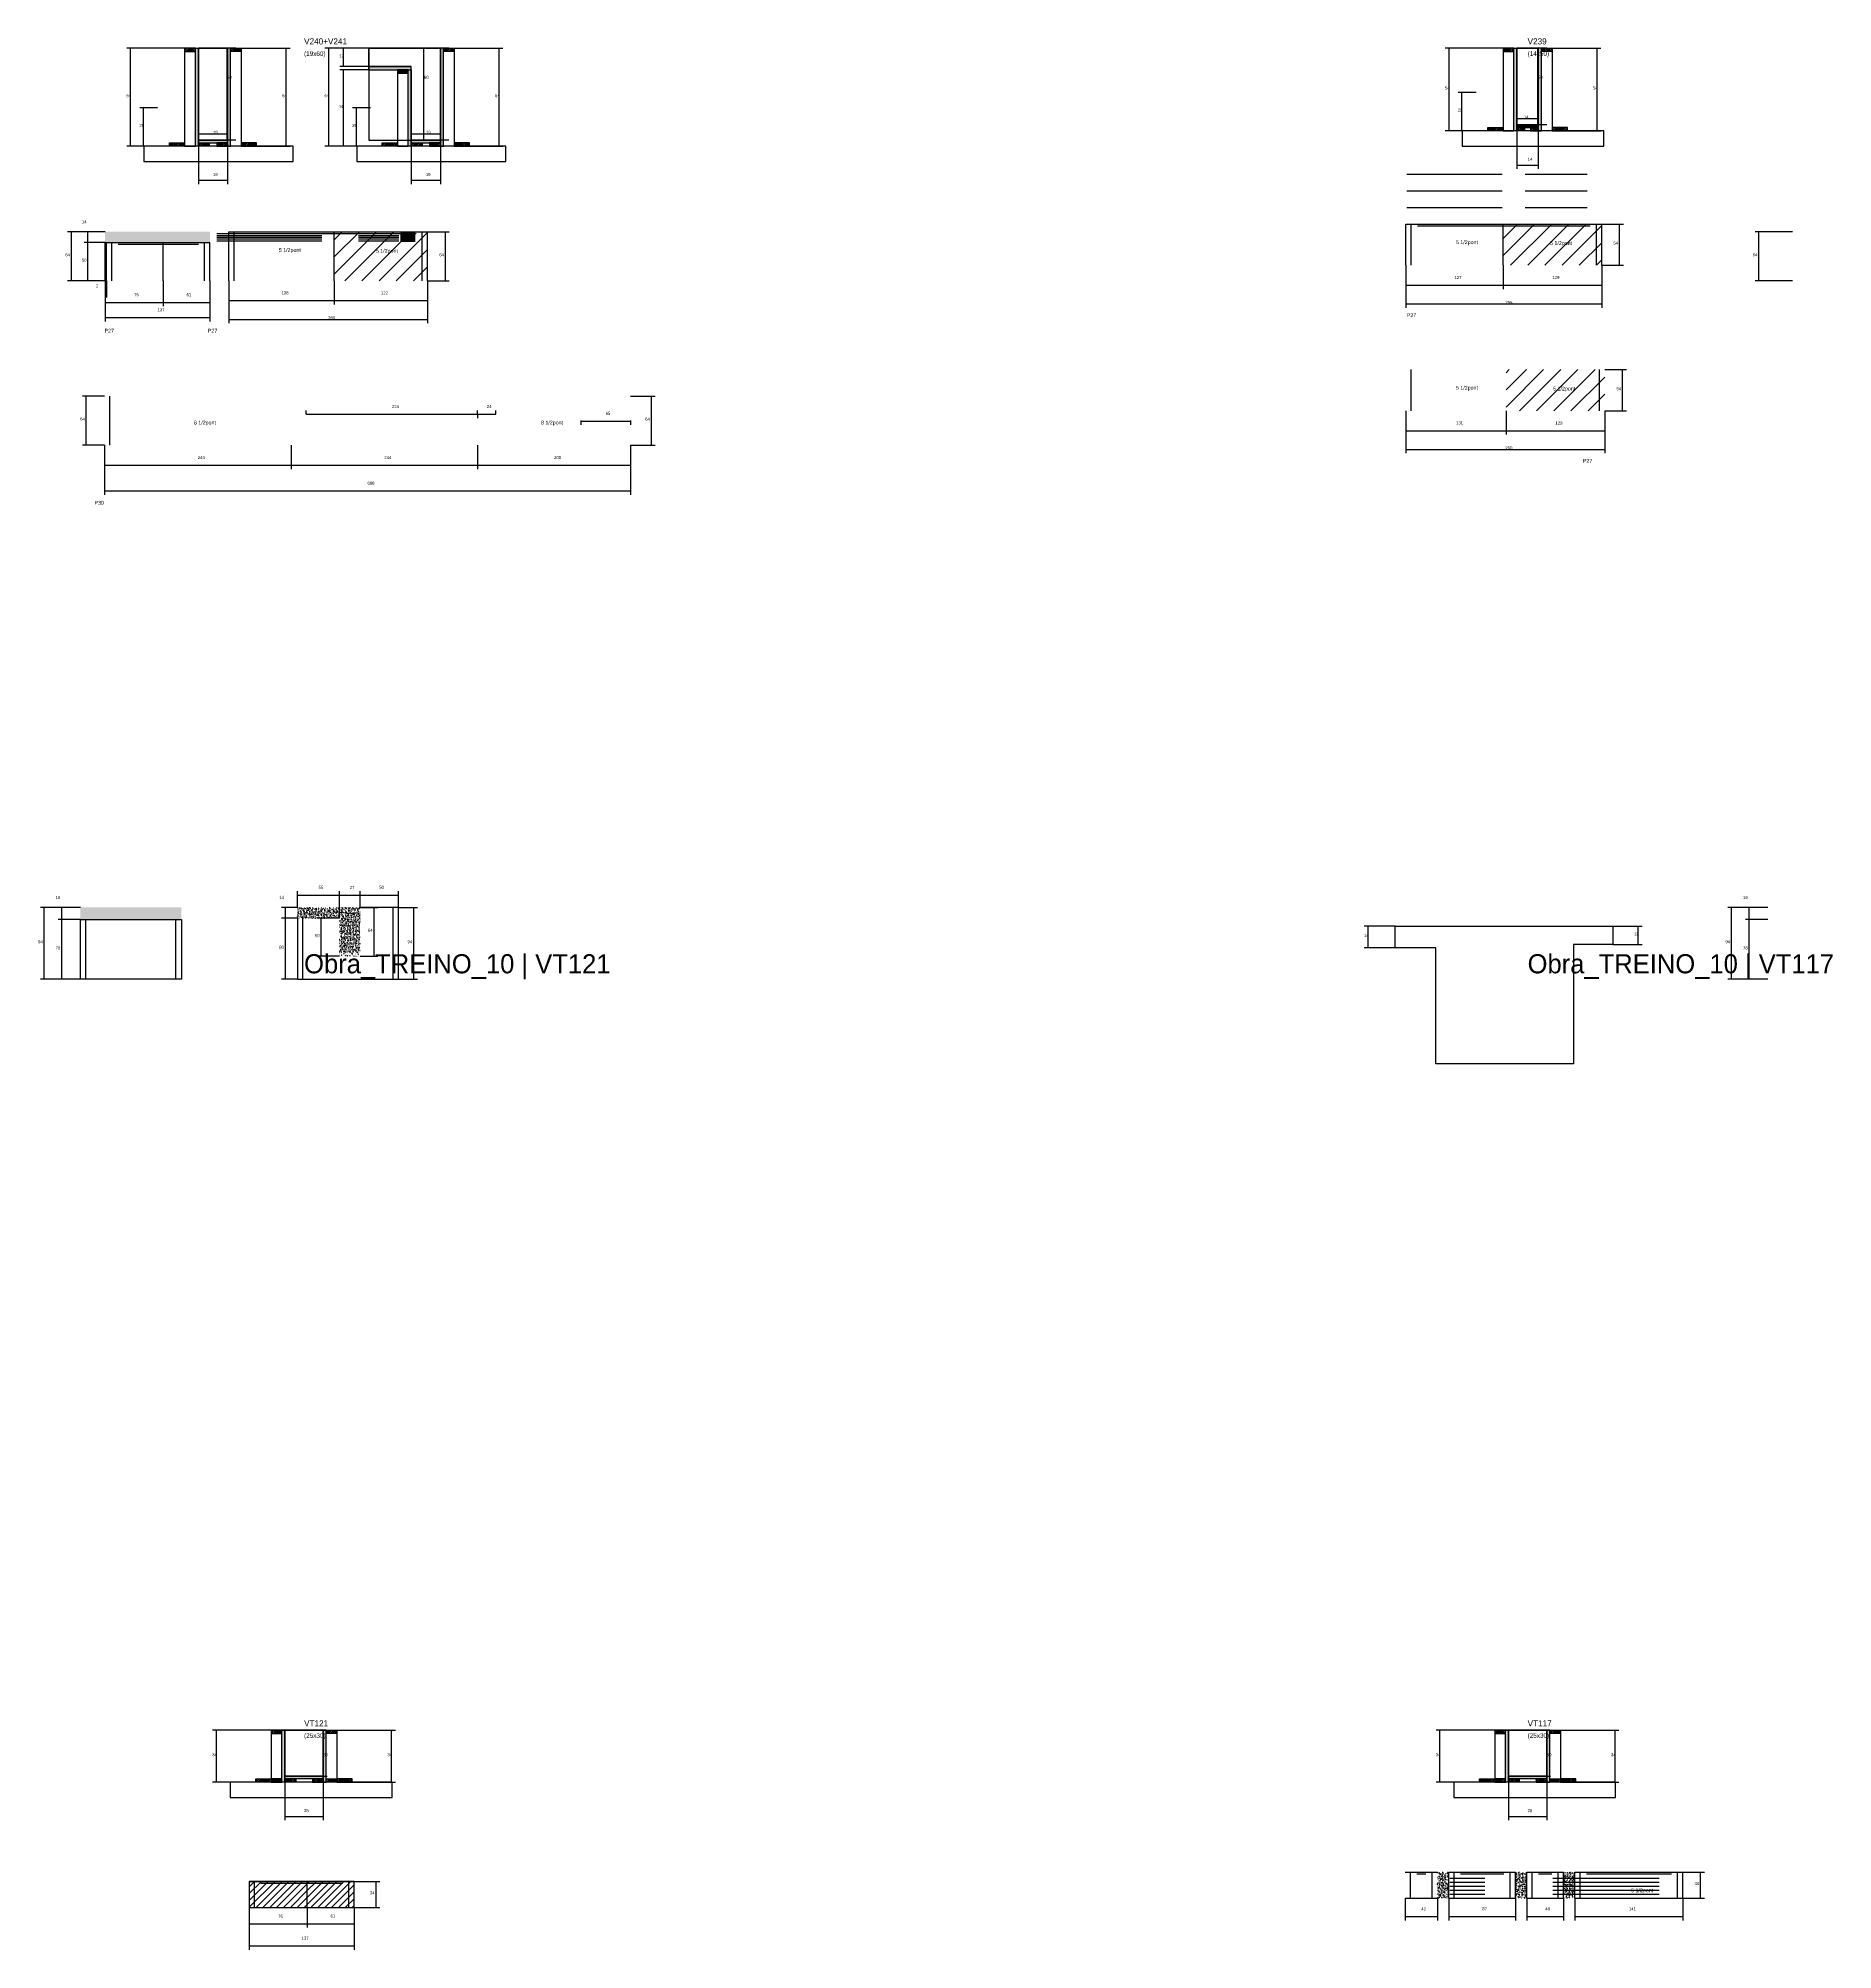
# Model space of a CAD drawing. Header units: metres. Extents: x -2848 to 22762, y -45195 to 1016.
# Drawn here: x 12452 to 14799, y -20087 to -17587 of the extents above; entities that cross this region are included whole.
import ezdxf

# ---------------------------------------------------------------- set-up
doc = ezdxf.new("R2010")
doc.units = ezdxf.units.M
for name, color, linetype in [('CONCRETO', 251, 'Continuous'), ('COTA', 4, 'Continuous'), ('Cota Seção (2x)', 4, 'Continuous'), ('Hachura', 253, 'Continuous'), ('LABEL_ID', 3, 'Continuous'), ('Madeira', 126, 'Continuous'), ('NOMENCLATURA', 7, 'Continuous'), ('Painéis', 200, 'Continuous'), ('REAPROVEITAMENTO', 251, 'Continuous'), ('SARR_2.2x7', 40, 'Continuous'), ('Texto Seção', 7, 'Continuous')]:
    doc.layers.add(name, color=color, linetype=linetype)

msp = doc.modelspace()

# ---------------------------------------------------------------- hatches: boundary and pattern name
at = {"layer": 'COTA'}
h = msp.add_hatch(dxfattribs=at)
h.set_pattern_fill('AR-CONC', scale=0.03)
h.paths.add_polyline_path([(12676.8, -17840.1), (12539.8, -17840.1), (12539.8, -17840.1), (12539.8, -17854.1), (12539.8, -17854.1), (12676.8, -17854.1), (12676.8, -17854.1), (12676.8, -17840.1)])
h = msp.add_hatch(dxfattribs=at)
h.set_pattern_fill('AR-CONC', scale=0.03)
h.paths.add_polyline_path([(12639.6, -18723.7), (12507.6, -18723.7), (12507.6, -18739.7), (12639.5, -18739.7)])
h = msp.add_hatch(dxfattribs=at)
h.set_pattern_fill('AR-CONC', scale=0.03)
h.paths.add_polyline_path([(12846.3, -18737.7), (12791.4, -18737.7), (12791.4, -18737.7), (12791.4, -18723.7), (12791.4, -18723.7), (12873.3, -18723.7), (12873.3, -18723.7), (12873.3, -18787.7), (12873.3, -18787.7), (12846.3, -18787.7), (12846.3, -18787.7), (12846.3, -18737.7)])
h = msp.add_hatch(dxfattribs=at)
h.set_pattern_fill('AR-CONC', scale=0.03)
h.paths.add_polyline_path([(14297.1, -19985.5), (14282.1, -19985.5), (14282.1, -20019.5), (14297.1, -20019.5)])
h = msp.add_hatch(dxfattribs=at)
h.set_pattern_fill('AR-CONC', scale=0.03)
h.paths.add_polyline_path([(14384.1, -20019.5), (14399.1, -20019.5), (14399.1, -19985.5), (14384.1, -19985.5)])
h = msp.add_hatch(dxfattribs=at)
h.set_pattern_fill('AR-CONC', scale=0.03)
h.paths.add_polyline_path([(14461.9, -19985.5), (14446.9, -19985.5), (14446.9, -20019.5), (14461.9, -20019.5)])
at = {"layer": 'Hachura'}
h = msp.add_hatch(dxfattribs=at)
h.set_pattern_fill('ANSI31', scale=0.5)
h.paths.add_polyline_path([(12657.8, -17604.4), (12657.8, -17600), (12657.8, -17600), (12643.8, -17600), (12643.8, -17600), (12643.8, -17604.4), (12643.8, -17604.4), (12657.8, -17604.4)])
h = msp.add_hatch(color=8, dxfattribs=at)
h.dxf.hatch_style = 1
h.paths.add_polyline_path([(12657.8, -17600), (12661.8, -17600), (12661.8, -17600), (12661.8, -17728), (12661.8, -17728), (12657.8, -17728), (12657.8, -17728), (12657.8, -17600)])
h = msp.add_hatch(color=8, dxfattribs=at)
h.dxf.hatch_style = 1
h.paths.add_polyline_path([(12703.8, -17600), (12699.8, -17600), (12699.8, -17600), (12699.8, -17728), (12699.8, -17728), (12703.8, -17728), (12703.8, -17728), (12703.8, -17600)])
h = msp.add_hatch(dxfattribs=at)
h.set_pattern_fill('ANSI31', scale=0.5)
h.paths.add_polyline_path([(12703.8, -17604.4), (12703.8, -17600), (12703.8, -17600), (12717.8, -17600), (12717.8, -17600), (12717.8, -17604.4), (12717.8, -17604.4), (12703.8, -17604.4)])
h = msp.add_hatch(color=8, dxfattribs=at)
h.dxf.hatch_style = 1
h.paths.add_polyline_path([(12982.2, -17600), (12978.2, -17600), (12978.2, -17600), (12978.2, -17728), (12978.2, -17728), (12982.2, -17728), (12982.2, -17728), (12982.2, -17600)])
h = msp.add_hatch(dxfattribs=at)
h.set_pattern_fill('ANSI31', scale=0.5)
h.paths.add_polyline_path([(12982.2, -17604.4), (12982.2, -17600), (12982.2, -17600), (12996.2, -17600), (12996.2, -17600), (12996.2, -17604.4), (12996.2, -17604.4), (12982.2, -17604.4)])
h = msp.add_hatch(dxfattribs=at)
h.set_pattern_fill('ANSI31', scale=0.5)
h.paths.add_polyline_path([(14382, -17604.4), (14382, -17600), (14382, -17600), (14368, -17600), (14368, -17600), (14368, -17604.4), (14368, -17604.4), (14382, -17604.4)])
h = msp.add_hatch(color=8, dxfattribs=at)
h.dxf.hatch_style = 1
h.paths.add_polyline_path([(14386, -17600), (14382, -17600), (14382, -17600), (14382, -17708), (14382, -17708), (14386, -17708), (14386, -17708), (14386, -17600)])
h = msp.add_hatch(color=8, dxfattribs=at)
h.dxf.hatch_style = 1
h.paths.add_polyline_path([(14418, -17600), (14414, -17600), (14414, -17600), (14414, -17708), (14414, -17708), (14418, -17708), (14418, -17708), (14418, -17600)])
h = msp.add_hatch(dxfattribs=at)
h.set_pattern_fill('ANSI31', scale=0.5)
h.paths.add_polyline_path([(14418, -17604.4), (14418, -17600), (14418, -17600), (14432, -17600), (14432, -17600), (14432, -17604.4), (14432, -17604.4), (14418, -17604.4)])
h = msp.add_hatch(color=8, dxfattribs=at)
h.dxf.hatch_style = 1
h.paths.add_polyline_path([(12940.2, -17628), (12940.2, -17624), (12940.2, -17624), (12884.6, -17624), (12884.6, -17624), (12884.6, -17628), (12884.6, -17628), (12940.2, -17628)])
h = msp.add_hatch(dxfattribs=at)
h.set_pattern_fill('ANSI31', scale=0.5)
h.paths.add_polyline_path([(12936.2, -17632.4), (12936.2, -17628), (12936.2, -17628), (12922.2, -17628), (12922.2, -17628), (12922.2, -17632.4), (12922.2, -17632.4), (12936.2, -17632.4)])
h = msp.add_hatch(color=8, dxfattribs=at)
h.dxf.hatch_style = 1
h.paths.add_polyline_path([(12936.2, -17628), (12940.2, -17628), (12940.2, -17628), (12940.2, -17728), (12940.2, -17728), (12936.2, -17728), (12936.2, -17728), (12936.2, -17628)])
h = msp.add_hatch(color=8, dxfattribs=at)
h.dxf.hatch_style = 1
h.paths.add_polyline_path([(14414, -17703.6), (14414, -17700), (14414, -17700), (14386, -17700), (14386, -17700), (14386, -17703.6), (14386, -17703.6), (14414, -17703.6)])
h = msp.add_hatch(dxfattribs=at)
h.set_pattern_fill('ANSI31', scale=0.5)
h.paths.add_polyline_path([(12623.8, -17728), (12623.8, -17723.6), (12623.8, -17723.6), (12643.8, -17723.6), (12643.8, -17723.6), (12643.8, -17728), (12643.8, -17728), (12623.8, -17728)])
h = msp.add_hatch(color=8, dxfattribs=at)
h.dxf.hatch_style = 1
h.paths.add_polyline_path([(12699.8, -17723.6), (12699.8, -17720), (12699.8, -17720), (12661.8, -17720), (12661.8, -17720), (12661.8, -17723.6), (12661.8, -17723.6), (12699.8, -17723.6)])
h = msp.add_hatch(dxfattribs=at)
h.set_pattern_fill('ANSI31', scale=0.5)
h.paths.add_polyline_path([(12661.8, -17728), (12661.8, -17723.6), (12661.8, -17723.6), (12675.8, -17723.6), (12675.8, -17723.6), (12675.8, -17728), (12675.8, -17728), (12661.8, -17728)])
h = msp.add_hatch(dxfattribs=at)
h.set_pattern_fill('ANSI31', scale=0.5)
h.paths.add_polyline_path([(12699.8, -17728), (12699.8, -17723.6), (12699.8, -17723.6), (12685.8, -17723.6), (12685.8, -17723.6), (12685.8, -17728), (12685.8, -17728), (12699.8, -17728)])
h = msp.add_hatch(dxfattribs=at)
h.set_pattern_fill('ANSI31', scale=0.5)
h.paths.add_polyline_path([(12737.8, -17728), (12737.8, -17723.6), (12737.8, -17723.6), (12717.8, -17723.6), (12717.8, -17723.6), (12717.8, -17728), (12717.8, -17728), (12737.8, -17728)])
h = msp.add_hatch(dxfattribs=at)
h.set_pattern_fill('ANSI31', scale=0.5)
h.paths.add_polyline_path([(12902.2, -17728), (12902.2, -17723.6), (12902.2, -17723.6), (12922.2, -17723.6), (12922.2, -17723.6), (12922.2, -17728), (12922.2, -17728), (12902.2, -17728)])
h = msp.add_hatch(color=8, dxfattribs=at)
h.dxf.hatch_style = 1
h.paths.add_polyline_path([(12978.2, -17723.6), (12978.2, -17720), (12978.2, -17720), (12940.2, -17720), (12940.2, -17720), (12940.2, -17723.6), (12940.2, -17723.6), (12978.2, -17723.6)])
h = msp.add_hatch(dxfattribs=at)
h.set_pattern_fill('ANSI31', scale=0.5)
h.paths.add_polyline_path([(12940.2, -17728), (12940.2, -17723.6), (12940.2, -17723.6), (12954.2, -17723.6), (12954.2, -17723.6), (12954.2, -17728), (12954.2, -17728), (12940.2, -17728)])
h = msp.add_hatch(dxfattribs=at)
h.set_pattern_fill('ANSI31', scale=0.5)
h.paths.add_polyline_path([(12978.2, -17728), (12978.2, -17723.6), (12978.2, -17723.6), (12964.2, -17723.6), (12964.2, -17723.6), (12964.2, -17728), (12964.2, -17728), (12978.2, -17728)])
h = msp.add_hatch(dxfattribs=at)
h.set_pattern_fill('ANSI31', scale=0.5)
h.paths.add_polyline_path([(13016.2, -17728), (13016.2, -17723.6), (13016.2, -17723.6), (12996.2, -17723.6), (12996.2, -17723.6), (12996.2, -17728), (12996.2, -17728), (13016.2, -17728)])
h = msp.add_hatch(dxfattribs=at)
h.set_pattern_fill('ANSI31', scale=0.5)
h.paths.add_polyline_path([(14348, -17708), (14348, -17703.6), (14348, -17703.6), (14368, -17703.6), (14368, -17703.6), (14368, -17708), (14368, -17708), (14348, -17708)])
h = msp.add_hatch(dxfattribs=at)
h.set_pattern_fill('ANSI31', scale=0.5)
h.paths.add_polyline_path([(14386, -17708), (14386, -17703.6), (14386, -17703.6), (14396, -17703.6), (14396, -17703.6), (14396, -17708), (14396, -17708), (14386, -17708)])
h = msp.add_hatch(dxfattribs=at)
h.set_pattern_fill('ANSI31', scale=0.5)
h.paths.add_polyline_path([(14414, -17708), (14414, -17703.6), (14414, -17703.6), (14404, -17703.6), (14404, -17703.6), (14404, -17708), (14404, -17708), (14414, -17708)])
h = msp.add_hatch(dxfattribs=at)
h.set_pattern_fill('ANSI31', scale=0.5)
h.paths.add_polyline_path([(14452, -17708), (14452, -17703.6), (14452, -17703.6), (14432, -17703.6), (14432, -17703.6), (14432, -17708), (14432, -17708), (14452, -17708)])
h = msp.add_hatch(dxfattribs=at)
h.set_pattern_fill('ANSI31', scale=0.5)
h.paths.add_polyline_path([(12771, -19804.4), (12771, -19800), (12771, -19800), (12757, -19800), (12757, -19800), (12757, -19804.4), (12757, -19804.4), (12771, -19804.4)])
h = msp.add_hatch(color=8, dxfattribs=at)
h.dxf.hatch_style = 1
h.paths.add_polyline_path([(12771, -19800), (12775, -19800), (12775, -19800), (12775, -19868), (12775, -19868), (12771, -19868), (12771, -19868), (12771, -19800)])
h = msp.add_hatch(color=8, dxfattribs=at)
h.dxf.hatch_style = 1
h.paths.add_polyline_path([(12829, -19800), (12825, -19800), (12825, -19800), (12825, -19868), (12825, -19868), (12829, -19868), (12829, -19868), (12829, -19800)])
h = msp.add_hatch(dxfattribs=at)
h.set_pattern_fill('ANSI31', scale=0.5)
h.paths.add_polyline_path([(12829, -19804.4), (12829, -19800), (12829, -19800), (12843, -19800), (12843, -19800), (12843, -19804.4), (12843, -19804.4), (12829, -19804.4)])
h = msp.add_hatch(dxfattribs=at)
h.set_pattern_fill('ANSI31', scale=0.5)
h.paths.add_polyline_path([(14371, -19804.4), (14371, -19800), (14371, -19800), (14357, -19800), (14357, -19800), (14357, -19804.4), (14357, -19804.4), (14371, -19804.4)])
h = msp.add_hatch(color=8, dxfattribs=at)
h.dxf.hatch_style = 1
h.paths.add_polyline_path([(14371, -19800), (14375, -19800), (14375, -19800), (14375, -19868), (14375, -19868), (14371, -19868), (14371, -19868), (14371, -19800)])
h = msp.add_hatch(color=8, dxfattribs=at)
h.dxf.hatch_style = 1
h.paths.add_polyline_path([(14429, -19800), (14425, -19800), (14425, -19800), (14425, -19868), (14425, -19868), (14429, -19868), (14429, -19868), (14429, -19800)])
h = msp.add_hatch(dxfattribs=at)
h.set_pattern_fill('ANSI31', scale=0.5)
h.paths.add_polyline_path([(14429, -19804.4), (14429, -19800), (14429, -19800), (14443, -19800), (14443, -19800), (14443, -19804.4), (14443, -19804.4), (14429, -19804.4)])
h = msp.add_hatch(dxfattribs=at)
h.set_pattern_fill('ANSI31', scale=0.5)
h.paths.add_polyline_path([(12737, -19868), (12737, -19863.6), (12737, -19863.6), (12757, -19863.6), (12757, -19863.6), (12757, -19868), (12757, -19868), (12737, -19868)])
h = msp.add_hatch(dxfattribs=at)
h.set_pattern_fill('ANSI31', scale=0.5)
h.paths.add_polyline_path([(12771, -19868), (12771, -19863.6), (12771, -19863.6), (12757, -19863.6), (12757, -19863.6), (12757, -19868), (12757, -19868), (12771, -19868)])
h = msp.add_hatch(color=8, dxfattribs=at)
h.dxf.hatch_style = 1
h.paths.add_polyline_path([(12775, -19863.6), (12775, -19860), (12775, -19860), (12825, -19860), (12825, -19860), (12825, -19863.6), (12825, -19863.6), (12775, -19863.6)])
h = msp.add_hatch(dxfattribs=at)
h.set_pattern_fill('ANSI31', scale=0.5)
h.paths.add_polyline_path([(12775, -19868), (12775, -19863.6), (12775, -19863.6), (12789, -19863.6), (12789, -19863.6), (12789, -19868), (12789, -19868), (12775, -19868)])
h = msp.add_hatch(dxfattribs=at)
h.set_pattern_fill('ANSI31', scale=0.5)
h.paths.add_polyline_path([(12825, -19868), (12825, -19863.6), (12825, -19863.6), (12811, -19863.6), (12811, -19863.6), (12811, -19868), (12811, -19868), (12825, -19868)])
h = msp.add_hatch(dxfattribs=at)
h.set_pattern_fill('ANSI31', scale=0.5)
h.paths.add_polyline_path([(12829, -19868), (12829, -19863.6), (12829, -19863.6), (12843, -19863.6), (12843, -19863.6), (12843, -19868), (12843, -19868), (12829, -19868)])
h = msp.add_hatch(dxfattribs=at)
h.set_pattern_fill('ANSI31', scale=0.5)
h.paths.add_polyline_path([(12863, -19868), (12863, -19863.6), (12863, -19863.6), (12843, -19863.6), (12843, -19863.6), (12843, -19868), (12843, -19868), (12863, -19868)])
h = msp.add_hatch(dxfattribs=at)
h.set_pattern_fill('ANSI31', scale=0.5)
h.paths.add_polyline_path([(14337, -19868), (14337, -19863.6), (14337, -19863.6), (14357, -19863.6), (14357, -19863.6), (14357, -19868), (14357, -19868), (14337, -19868)])
h = msp.add_hatch(dxfattribs=at)
h.set_pattern_fill('ANSI31', scale=0.5)
h.paths.add_polyline_path([(14371, -19868), (14371, -19863.6), (14371, -19863.6), (14357, -19863.6), (14357, -19863.6), (14357, -19868), (14357, -19868), (14371, -19868)])
h = msp.add_hatch(color=8, dxfattribs=at)
h.dxf.hatch_style = 1
h.paths.add_polyline_path([(14375, -19863.6), (14375, -19860), (14375, -19860), (14425, -19860), (14425, -19860), (14425, -19863.6), (14425, -19863.6), (14375, -19863.6)])
h = msp.add_hatch(dxfattribs=at)
h.set_pattern_fill('ANSI31', scale=0.5)
h.paths.add_polyline_path([(14375, -19868), (14375, -19863.6), (14375, -19863.6), (14389, -19863.6), (14389, -19863.6), (14389, -19868), (14389, -19868), (14375, -19868)])
h = msp.add_hatch(dxfattribs=at)
h.set_pattern_fill('ANSI31', scale=0.5)
h.paths.add_polyline_path([(14425, -19868), (14425, -19863.6), (14425, -19863.6), (14411, -19863.6), (14411, -19863.6), (14411, -19868), (14411, -19868), (14425, -19868)])
h = msp.add_hatch(dxfattribs=at)
h.set_pattern_fill('ANSI31', scale=0.5)
h.paths.add_polyline_path([(14429, -19868), (14429, -19863.6), (14429, -19863.6), (14443, -19863.6), (14443, -19863.6), (14443, -19868), (14443, -19868), (14429, -19868)])
h = msp.add_hatch(dxfattribs=at)
h.set_pattern_fill('ANSI31', scale=0.5)
h.paths.add_polyline_path([(14463, -19868), (14463, -19863.6), (14463, -19863.6), (14443, -19863.6), (14443, -19863.6), (14443, -19868), (14443, -19868), (14463, -19868)])
h = msp.add_hatch(dxfattribs=at)
h.set_pattern_fill('ANSI31', scale=2)
h.paths.add_polyline_path([(12728.3, -19997.8), (12728.3, -20031.8), (12804, -20031.8), (12804, -19997.8)])
h = msp.add_hatch(dxfattribs=at)
h.set_pattern_fill('ANSI31', scale=2)
h.paths.add_polyline_path([(12804, -19997.8), (12804, -20031.8), (12865.3, -20031.8), (12865.3, -19997.8)])
at = {"layer": 'REAPROVEITAMENTO'}
h = msp.add_hatch(dxfattribs=at)
h.set_pattern_fill('ANSI31', scale=5)
h.paths.add_polyline_path([(12839.5, -17840.1), (12839.5, -17904.1), (12839.5, -17904.1), (12961.5, -17904.1), (12961.5, -17904.1), (12961.5, -17840.1), (12961.5, -17840.1), (12839.5, -17840.1)])
h = msp.add_hatch(dxfattribs=at)
h.set_pattern_fill('ANSI31', scale=5)
h.paths.add_polyline_path([(14367.9, -17829.9), (14367.9, -17883.9), (14367.9, -17883.9), (14496.9, -17883.9), (14496.9, -17883.9), (14496.9, -17829.9), (14496.9, -17829.9), (14367.9, -17829.9)])
h = msp.add_hatch(dxfattribs=at)
h.set_pattern_fill('ANSI31', scale=5)
h.paths.add_polyline_path([(14371.9, -18020.3), (14371.9, -18074.3), (14371.9, -18074.3), (14500.9, -18074.3), (14500.9, -18074.3), (14500.9, -18020.3), (14500.9, -18020.3), (14371.9, -18020.3)])

# ---------------------------------------------------------------- linework, layer by layer
at = {"layer": 'CONCRETO'}
for points in [[(12661.8, -17600), (12661.8, -17600), (12699.8, -17600), (12699.8, -17628), (12699.8, -17628), (12699.8, -17720), (12661.8, -17720), (12661.8, -17600)], [(12661.8, -17720), (12699.8, -17720), (12699.8, -17600), (12661.8, -17600)], [(12884.6, -17624), (12884.6, -17600), (12978.2, -17600), (12978.2, -17628), (12978.2, -17628), (12978.2, -17720), (12940.2, -17720), (12940.2, -17624)], [(12884.6, -17720), (12978.2, -17720), (12978.2, -17600), (12884.6, -17600)], [(14386, -17600), (14386, -17600), (14414, -17600), (14414, -17628), (14414, -17628), (14414, -17700), (14386, -17700), (14386, -17600)], [(14386, -17700), (14414, -17700), (14414, -17600), (14386, -17600)], [(14226.9, -18776.5), (14226.9, -18748.5), (14511.5, -18748.5), (14511.5, -18772.5), (14460, -18772.5), (14460, -18928.5), (14280, -18928.5), (14280, -18776.5)], [(12775, -19800), (12775, -19800), (12775, -19800), (12775, -19800), (12825, -19800), (12825, -19800), (12825, -19800), (12825, -19860), (12775, -19860), (12775, -19800)], [(12775, -19860), (12825, -19860), (12825, -19800), (12775, -19800)], [(14375, -19800), (14375, -19800), (14375, -19800), (14375, -19800), (14425, -19800), (14425, -19800), (14425, -19800), (14425, -19860), (14375, -19860), (14375, -19800)], [(14375, -19860), (14425, -19860), (14425, -19800), (14375, -19800)]]:
    msp.add_lwpolyline(points, close=True, dxfattribs=at)
at = {"layer": 'COTA'}
for p, q in [((12643.8, -17600), (12568.2, -17600)), ((12573.2, -17728), (12573.2, -17600)), ((12717.8, -17600), (12781.7, -17600)), ((12776.7, -17728), (12776.7, -17600)), ((12884.6, -17600), (12827.2, -17600)), ((12832.2, -17728), (12832.2, -17600)), ((12884.6, -17600), (12846.6, -17600)), ((12851.6, -17624), (12851.6, -17600)), ((12996.2, -17600), (13060.1, -17600)), ((13055.1, -17728), (13055.1, -17600)), ((14368, -17600), (14292.3, -17600)), ((14297.3, -17708), (14297.3, -17600)), ((14432, -17600), (14495.9, -17600)), ((14490.9, -17708), (14490.9, -17600)), ((12884.6, -17624), (12846.6, -17624)), ((12884.6, -17628), (12846.6, -17628)), ((12851.6, -17728), (12851.6, -17628)), ((14332.7, -17658), (14309.1, -17658)), ((14314.1, -17708), (14314.1, -17658)), ((12608.5, -17678), (12585, -17678)), ((12590, -17728), (12590, -17678)), ((12886.9, -17678), (12863.4, -17678)), ((12868.4, -17728), (12868.4, -17678)), ((14352.4, -17708), (14292.3, -17708)), ((14332.7, -17708), (14309.1, -17708)), ((14386, -17708), (14386, -17757.7)), ((14414, -17708), (14414, -17757.7)), ((14447.6, -17708), (14495.9, -17708)), ((12628.2, -17728), (12568.2, -17728)), ((12608.5, -17728), (12585, -17728)), ((12661.8, -17728), (12661.8, -17777.7)), ((12699.8, -17728), (12699.8, -17777.7)), ((12733.4, -17728), (12781.7, -17728)), ((12906.6, -17728), (12827.2, -17728)), ((12906.6, -17728), (12846.6, -17728)), ((12886.9, -17728), (12863.4, -17728)), ((12940.2, -17728), (12940.2, -17777.7)), ((12978.2, -17728), (12978.2, -17777.7)), ((13011.8, -17728), (13060.1, -17728)), ((12661.8, -17772.7), (12699.8, -17772.7)), ((12940.2, -17772.7), (12978.2, -17772.7)), ((14386, -17752.7), (14414, -17752.7)), ((12539.8, -17840.1), (12490.8, -17840.1)), ((12495.8, -17904.1), (12495.8, -17840.1)), ((12539.8, -17840.1), (12512.4, -17840.1)), ((12517.4, -17854.1), (12517.4, -17840.1)), ((12961.5, -17840.1), (12989.9, -17840.1)), ((12984.9, -17904.1), (12984.9, -17840.1)), ((14496.9, -17829.9), (14525.3, -17829.9)), ((14520.3, -17883.9), (14520.3, -17829.9)), ((14746.4, -17840.1), (14697.4, -17840.1)), ((14702.4, -17904.1), (14702.4, -17840.1)), ((12539.8, -17854.1), (12512.4, -17854.1)), ((12539.8, -17854.1), (12512.4, -17854.1)), ((12517.4, -17904.1), (12517.4, -17854.1)), ((14240.9, -17883.9), (14240.9, -17914.9)), ((14240.9, -17883.9), (14240.9, -17939.4)), ((14367.9, -17883.9), (14367.9, -17914.9)), ((14367.9, -17883.9), (14367.9, -17914.9)), ((14496.9, -17883.9), (14496.9, -17914.9)), ((14496.9, -17883.9), (14496.9, -17939.4)), ((14496.9, -17883.9), (14525.3, -17883.9)), ((12539.8, -17904.1), (12490.8, -17904.1)), ((12539.8, -17904.1), (12512.4, -17904.1)), ((12539.8, -17904.1), (12539.8, -17937.4)), ((12539.8, -17904.1), (12539.8, -17957.2)), ((12539.8, -17904.1), (12539.8, -17925.8)), ((12539.8, -17920.8), (12541.8, -17920.8)), ((12541.8, -17904.1), (12541.8, -17925.8)), ((12615.8, -17904.1), (12615.8, -17937.4)), ((12615.8, -17904.1), (12615.8, -17937.4)), ((12676.8, -17904.1), (12676.8, -17937.4)), ((12676.8, -17904.1), (12676.8, -17957.2)), ((12701.5, -17904.1), (12701.5, -17935.1)), ((12701.5, -17904.1), (12701.5, -17959.6)), ((12839.5, -17904.1), (12839.5, -17935.1)), ((12839.5, -17904.1), (12839.5, -17935.1)), ((12961.5, -17904.1), (12961.5, -17935.1)), ((12961.5, -17904.1), (12961.5, -17959.6)), ((12961.5, -17904.1), (12989.9, -17904.1)), ((14240.9, -17909.9), (14367.9, -17909.9)), ((14367.9, -17909.9), (14496.9, -17909.9)), ((14746.4, -17904.1), (14697.4, -17904.1)), ((12539.8, -17932.4), (12615.8, -17932.4)), ((12539.8, -17952.2), (12676.8, -17952.2)), ((12615.8, -17932.4), (12676.8, -17932.4)), ((12701.5, -17930.1), (12839.5, -17930.1)), ((12839.5, -17930.1), (12961.5, -17930.1)), ((14240.9, -17934.4), (14496.9, -17934.4)), ((12701.5, -17954.6), (12961.5, -17954.6)), ((14500.9, -18020.3), (14529.3, -18020.3)), ((14524.3, -18074.3), (14524.3, -18020.3)), ((14240.9, -18074.3), (14240.9, -18105.3)), ((14240.9, -18074.3), (14240.9, -18129.8)), ((14371.9, -18074.3), (14371.9, -18105.3)), ((14371.9, -18074.3), (14371.9, -18105.3)), ((14500.9, -18074.3), (14500.9, -18105.3)), ((14500.9, -18074.3), (14500.9, -18129.8)), ((14500.9, -18074.3), (14529.3, -18074.3)), ((14240.9, -18100.3), (14371.9, -18100.3)), ((14371.9, -18100.3), (14500.9, -18100.3)), ((12538.9, -18119), (12538.9, -18184)), ((12538.9, -18119), (12538.9, -18150.5)), ((12782.9, -18119), (12782.9, -18150.5)), ((12782.9, -18119), (12782.9, -18150.5)), ((13026.9, -18119), (13026.9, -18150.5)), ((13026.9, -18119), (13026.9, -18150.5)), ((13226.9, -18119), (13226.9, -18150.5)), ((13226.9, -18119), (13226.9, -18184)), ((14240.9, -18124.8), (14500.9, -18124.8)), ((12538.9, -18145.5), (12782.9, -18145.5)), ((12782.9, -18145.5), (13026.9, -18145.5)), ((13026.9, -18145.5), (13226.9, -18145.5)), ((12538.9, -18179), (13226.9, -18179)), ((12507.6, -18723.7), (12455.2, -18723.7)), ((12460.2, -18817.7), (12460.2, -18723.7)), ((12507.6, -18723.7), (12478.2, -18723.7)), ((12483.2, -18739.7), (12483.2, -18723.7)), ((12791.4, -18723.7), (12770.6, -18723.7)), ((12775.6, -18737.7), (12775.6, -18723.7)), ((12791.4, -18723.7), (12791.4, -18702.7)), ((12791.4, -18707.7), (12846.3, -18707.7)), ((12846.3, -18737.7), (12846.3, -18702.7)), ((12846.3, -18737.7), (12846.3, -18702.7)), ((12846.3, -18707.7), (12873.3, -18707.7)), ((12873.3, -18723.7), (12873.3, -18702.7)), ((12873.3, -18723.7), (12873.3, -18702.7)), ((12873.3, -18707.7), (12923.3, -18707.7)), ((12873.3, -18723.7), (12896.6, -18723.7)), ((12891.6, -18787.7), (12891.6, -18723.7)), ((12923.3, -18723.7), (12923.3, -18702.7)), ((12923.3, -18723.7), (12948.4, -18723.7)), ((12943.4, -18817.7), (12943.4, -18723.7)), ((14714.2, -18723.7), (14661.8, -18723.7)), ((14666.8, -18817.7), (14666.8, -18723.7)), ((14714.2, -18723.7), (14684.8, -18723.7)), ((14689.8, -18739.7), (14689.8, -18723.7)), ((12507.6, -18739.7), (12478.2, -18739.7)), ((12507.6, -18739.7), (12478.2, -18739.7)), ((12483.2, -18817.7), (12483.2, -18739.7)), ((12791.4, -18737.7), (12770.6, -18737.7)), ((12791.4, -18737.7), (12770.6, -18737.7)), ((12775.6, -18817.7), (12775.6, -18737.7)), ((12846.3, -18737.7), (12817.3, -18737.7)), ((12822.3, -18787.7), (12822.3, -18737.7)), ((14226.9, -18748.5), (14186.4, -18748.5)), ((14191.4, -18776.5), (14191.4, -18748.5)), ((14509.2, -18748.5), (14549.7, -18748.5)), ((14544.7, -18772.5), (14544.7, -18748.5)), ((14714.2, -18739.7), (14684.8, -18739.7)), ((14714.2, -18739.7), (14684.8, -18739.7)), ((14689.8, -18817.7), (14689.8, -18739.7)), ((14226.9, -18776.5), (14186.4, -18776.5)), ((14511.5, -18772.5), (14549.7, -18772.5)), ((12846.3, -18787.7), (12817.3, -18787.7)), ((12873.3, -18787.7), (12896.6, -18787.7)), ((12507.6, -18817.7), (12455.2, -18817.7)), ((12507.6, -18817.7), (12478.2, -18817.7)), ((12791.4, -18817.7), (12770.6, -18817.7)), ((12923.3, -18817.7), (12948.4, -18817.7)), ((14714.2, -18817.7), (14661.8, -18817.7)), ((14714.2, -18817.7), (14684.8, -18817.7)), ((12775, -19800), (12680.3, -19800)), ((12685.3, -19868), (12685.3, -19800)), ((12843, -19800), (12919.5, -19800)), ((12914.5, -19868), (12914.5, -19800)), ((14375, -19800), (14280.4, -19800)), ((14285.4, -19868), (14285.4, -19800)), ((14443, -19800), (14519.5, -19800)), ((14514.5, -19868), (14514.5, -19800)), ((12737, -19868), (12680.3, -19868)), ((12775, -19863.6), (12775, -19917.7)), ((12825, -19863.6), (12825, -19917.7)), ((12863, -19868), (12919.5, -19868)), ((14337, -19868), (14280.4, -19868)), ((14375, -19863.6), (14375, -19917.7)), ((14425, -19863.6), (14425, -19917.7)), ((14463, -19868), (14519.5, -19868)), ((12775, -19912.7), (12825, -19912.7)), ((14375, -19912.7), (14425, -19912.7)), ((12865.3, -19997.8), (12899.2, -19997.8)), ((12894.2, -20031.8), (12894.2, -19997.8)), ((14603.2, -19985.5), (14631.3, -19985.5)), ((14626.3, -20019.5), (14626.3, -19985.5)), ((14240, -20019.5), (14240, -20048.9)), ((14282.1, -20019.5), (14282.1, -20048.9)), ((14297.1, -20019.5), (14297.1, -20048.9)), ((14384.1, -20019.5), (14384.1, -20048.9)), ((14399.1, -20019.5), (14399.1, -20048.9)), ((14446.9, -20019.5), (14446.9, -20048.9)), ((14461.9, -20019.5), (14461.9, -20048.9)), ((14603.2, -20019.5), (14631.3, -20019.5)), ((14603.2, -20019.5), (14603.2, -20048.9)), ((12728.3, -20031.8), (12728.3, -20087.2)), ((12728.3, -20031.8), (12728.3, -20058.2)), ((12804, -20031.8), (12804, -20058.2)), ((12804, -20031.8), (12804, -20058.2)), ((12865.3, -20031.8), (12899.2, -20031.8)), ((12865.3, -20031.8), (12865.3, -20087.2)), ((12865.3, -20031.8), (12865.3, -20058.2)), ((14240, -20043.9), (14282.1, -20043.9)), ((14297.1, -20043.9), (14384.1, -20043.9)), ((14399.1, -20043.9), (14446.9, -20043.9)), ((14461.9, -20043.9), (14603.2, -20043.9)), ((12728.3, -20053.2), (12804, -20053.2)), ((12804, -20053.2), (12865.3, -20053.2)), ((12728.3, -20082.2), (12865.3, -20082.2))]:
    msp.add_line(p, q, dxfattribs=at)
at = {"layer": 'Cota Seção (2x)'}
for p, q in [((12710.8, -17600), (12694.3, -17600)), ((12699.3, -17720), (12699.3, -17600)), ((12989.2, -17600), (12951.7, -17600)), ((12956.7, -17720), (12956.7, -17600)), ((14425, -17600), (14408.5, -17600)), ((14413.5, -17700), (14413.5, -17600)), ((14386, -17708), (14386, -17687)), ((14386, -17692), (14414, -17692)), ((14425, -17700), (14408.5, -17700)), ((14414, -17708), (14414, -17687)), ((12661.8, -17728), (12661.8, -17707)), ((12661.8, -17712), (12699.8, -17712)), ((12710.8, -17720), (12694.3, -17720)), ((12699.8, -17728), (12699.8, -17707)), ((12940.2, -17728), (12940.2, -17707)), ((12940.2, -17712), (12978.2, -17712)), ((12989.2, -17720), (12951.7, -17720)), ((12978.2, -17728), (12978.2, -17707)), ((12538.9, -18055), (12510.2, -18055)), ((12515.2, -18119), (12515.2, -18055)), ((12802.9, -18078.8), (12802.9, -18073.8)), ((13026.9, -18078.8), (13026.9, -18073.8)), ((13050.9, -18078.8), (13050.9, -18073.8)), ((13226.9, -18055), (13259.2, -18055)), ((13254.2, -18119), (13254.2, -18055)), ((12802.9, -18078.8), (13026.9, -18078.8)), ((13026.9, -18078.1), (13026.9, -18083.8)), ((13026.9, -18078.8), (13050.9, -18078.8)), ((13161.9, -18087), (13161.9, -18092.6)), ((13161.9, -18087.6), (13226.9, -18087.6)), ((13226.9, -18087), (13226.9, -18092.6)), ((12538.9, -18119), (12510.2, -18119)), ((13226.9, -18119), (13259.2, -18119)), ((12825, -19860), (12825, -19800)), ((12825, -19800), (12830, -19800)), ((14425, -19860), (14425, -19800)), ((14425, -19800), (14430, -19800)), ((12825, -19860), (12830, -19860)), ((14425, -19860), (14430, -19860))]:
    msp.add_line(p, q, dxfattribs=at)
at = {"layer": 'Madeira'}
for points in [[(12657.8, -17604.4), (12657.8, -17600), (12643.8, -17600), (12643.8, -17604.4)], [(12657.8, -17600), (12643.8, -17600), (12643.8, -17728), (12657.8, -17728)], [(12703.8, -17604.4), (12703.8, -17600), (12717.8, -17600), (12717.8, -17604.4)], [(12703.8, -17600), (12717.8, -17600), (12717.8, -17728), (12703.8, -17728)], [(12982.2, -17604.4), (12982.2, -17600), (12996.2, -17600), (12996.2, -17604.4)], [(12982.2, -17600), (12996.2, -17600), (12996.2, -17728), (12982.2, -17728)], [(14382, -17604.4), (14382, -17600), (14368, -17600), (14368, -17604.4)], [(14382, -17600), (14368, -17600), (14368, -17708), (14382, -17708)], [(14418, -17604.4), (14418, -17600), (14432, -17600), (14432, -17604.4)], [(14418, -17600), (14432, -17600), (14432, -17708), (14418, -17708)], [(12936.2, -17632.4), (12936.2, -17628), (12922.2, -17628), (12922.2, -17632.4)], [(12936.2, -17628), (12922.2, -17628), (12922.2, -17728), (12936.2, -17728)], [(12623.8, -17728), (12623.8, -17723.6), (12643.8, -17723.6), (12643.8, -17728)], [(12661.8, -17728), (12661.8, -17723.6), (12675.8, -17723.6), (12675.8, -17728)], [(12699.8, -17728), (12699.8, -17723.6), (12685.8, -17723.6), (12685.8, -17728)], [(12737.8, -17728), (12737.8, -17723.6), (12717.8, -17723.6), (12717.8, -17728)], [(12902.2, -17728), (12902.2, -17723.6), (12922.2, -17723.6), (12922.2, -17728)], [(12940.2, -17728), (12940.2, -17723.6), (12954.2, -17723.6), (12954.2, -17728)], [(12978.2, -17728), (12978.2, -17723.6), (12964.2, -17723.6), (12964.2, -17728)], [(13016.2, -17728), (13016.2, -17723.6), (12996.2, -17723.6), (12996.2, -17728)], [(14314.5, -17728), (14499.7, -17728), (14499.7, -17708), (14314.5, -17708)], [(14348, -17708), (14348, -17703.6), (14368, -17703.6), (14368, -17708)], [(14386, -17708), (14386, -17703.6), (14396, -17703.6), (14396, -17708)], [(14414, -17708), (14414, -17703.6), (14404, -17703.6), (14404, -17708)], [(14452, -17708), (14452, -17703.6), (14432, -17703.6), (14432, -17708)], [(12590.4, -17748), (12785.6, -17748), (12785.6, -17728), (12590.4, -17728)], [(12868.8, -17748), (13063.9, -17748), (13063.9, -17728), (12868.8, -17728)], [(12771, -19804.4), (12771, -19800), (12757, -19800), (12757, -19804.4)], [(12771, -19800), (12757, -19800), (12757, -19868), (12771, -19868)], [(12829, -19804.4), (12829, -19800), (12843, -19800), (12843, -19804.4)], [(12829, -19800), (12843, -19800), (12843, -19868), (12829, -19868)], [(14371, -19804.4), (14371, -19800), (14357, -19800), (14357, -19804.4)], [(14371, -19800), (14357, -19800), (14357, -19868), (14371, -19868)], [(14429, -19804.4), (14429, -19800), (14443, -19800), (14443, -19804.4)], [(14429, -19800), (14443, -19800), (14443, -19868), (14429, -19868)], [(12703.5, -19888), (12915.1, -19888), (12915.1, -19868), (12703.5, -19868)], [(12737, -19868), (12737, -19863.6), (12757, -19863.6), (12757, -19868)], [(12771, -19868), (12771, -19863.6), (12757, -19863.6), (12757, -19868)], [(12775, -19868), (12775, -19863.6), (12789, -19863.6), (12789, -19868)], [(12825, -19868), (12825, -19863.6), (12811, -19863.6), (12811, -19868)], [(12829, -19868), (12829, -19863.6), (12843, -19863.6), (12843, -19868)], [(12863, -19868), (12863, -19863.6), (12843, -19863.6), (12843, -19868)], [(14303.6, -19888), (14515.1, -19888), (14515.1, -19868), (14303.6, -19868)], [(14337, -19868), (14337, -19863.6), (14357, -19863.6), (14357, -19868)], [(14371, -19868), (14371, -19863.6), (14357, -19863.6), (14357, -19868)], [(14375, -19868), (14375, -19863.6), (14389, -19863.6), (14389, -19868)], [(14425, -19868), (14425, -19863.6), (14411, -19863.6), (14411, -19868)], [(14429, -19868), (14429, -19863.6), (14443, -19863.6), (14443, -19868)], [(14463, -19868), (14463, -19863.6), (14443, -19863.6), (14443, -19868)]]:
    msp.add_lwpolyline(points, close=True, dxfattribs=at)
at = {"layer": 'Painéis'}
for p, q in [((12661.8, -17728), (12661.8, -17600)), ((12699.8, -17728), (12699.8, -17600)), ((14386, -17708), (14386, -17600)), ((14414, -17708), (14414, -17600)), ((12884.6, -17624), (12940.2, -17624)), ((12884.6, -17628), (12884.6, -17624)), ((12940.2, -17628), (12940.2, -17624)), ((12940.2, -17728), (12940.2, -17628)), ((14386, -17700), (14414, -17700)), ((14386, -17703.6), (14386, -17700)), ((14414, -17703.6), (14414, -17700)), ((12661.8, -17720), (12699.8, -17720)), ((12661.8, -17723.6), (12661.8, -17720)), ((12699.8, -17723.6), (12699.8, -17720)), ((12940.2, -17720), (12978.2, -17720)), ((12940.2, -17723.6), (12940.2, -17720)), ((12701.5, -17840.1), (12961.5, -17840.1)), ((12701.5, -17904.1), (12701.5, -17840.1)), ((12839.5, -17904.1), (12839.5, -17840.1)), ((12961.5, -17904.1), (12961.5, -17840.1)), ((14240.9, -17829.9), (14496.9, -17829.9)), ((14240.9, -17883.9), (14240.9, -17829.9)), ((14367.9, -17883.9), (14367.9, -17829.9)), ((14496.9, -17883.9), (14496.9, -17829.9)), ((12539.8, -17854.1), (12676.8, -17854.1)), ((12539.8, -17904.1), (12539.8, -17854.1)), ((12541.8, -17904.1), (12541.8, -17854.1)), ((12615.8, -17904.1), (12615.8, -17854.1)), ((12676.8, -17904.1), (12676.8, -17854.1)), ((12775, -19868), (12775, -19800)), ((12825, -19868), (12825, -19800)), ((14375, -19868), (14375, -19800)), ((14425, -19868), (14425, -19800)), ((12775, -19860), (12825, -19860)), ((12775, -19863.6), (12775, -19860)), ((12825, -19863.6), (12825, -19860)), ((14375, -19860), (14425, -19860)), ((14375, -19863.6), (14375, -19860)), ((14425, -19863.6), (14425, -19860)), ((12728.3, -19997.8), (12865.3, -19997.8)), ((12804, -20031.8), (12804, -19997.8)), ((12865.3, -20031.8), (12865.3, -19997.8)), ((14240, -19985.5), (14282.1, -19985.5)), ((14297.1, -19985.5), (14384.1, -19985.5)), ((14297.1, -20019.5), (14297.1, -19985.5)), ((14384.1, -20019.5), (14384.1, -19985.5)), ((14399.1, -19985.5), (14446.9, -19985.5)), ((14399.1, -20019.5), (14399.1, -19985.5)), ((14446.9, -20019.5), (14446.9, -19985.5)), ((14461.9, -19985.5), (14603.2, -19985.5)), ((14461.9, -20019.5), (14461.9, -19985.5)), ((14603.2, -20019.5), (14603.2, -19985.5)), ((14240, -20019.5), (14282.1, -20019.5)), ((14297.1, -20019.5), (14384.1, -20019.5)), ((14399.1, -20019.5), (14446.9, -20019.5)), ((14461.9, -20019.5), (14603.2, -20019.5)), ((12728.3, -20031.8), (12865.3, -20031.8))]:
    msp.add_line(p, q, dxfattribs=at)
for points in [[(12657.8, -17600), (12661.8, -17600), (12661.8, -17728), (12657.8, -17728)], [(12703.8, -17600), (12699.8, -17600), (12699.8, -17728), (12703.8, -17728)], [(12982.2, -17600), (12978.2, -17600), (12978.2, -17728), (12982.2, -17728)], [(14382, -17600), (14386, -17600), (14386, -17708), (14382, -17708)], [(14418, -17600), (14414, -17600), (14414, -17708), (14418, -17708)], [(12940.2, -17628), (12940.2, -17624), (12884.6, -17624), (12884.6, -17628)], [(12936.2, -17628), (12940.2, -17628), (12940.2, -17728), (12936.2, -17728)], [(14414, -17703.6), (14414, -17700), (14386, -17700), (14386, -17703.6)], [(12699.8, -17723.6), (12699.8, -17720), (12661.8, -17720), (12661.8, -17723.6)], [(12978.2, -17723.6), (12978.2, -17720), (12940.2, -17720), (12940.2, -17723.6)], [(12507.6, -18739.7), (12639.5, -18739.7), (12639.5, -18817.7), (12507.6, -18817.7)], [(12771, -19800), (12775, -19800), (12775, -19868), (12771, -19868)], [(12829, -19800), (12825, -19800), (12825, -19868), (12829, -19868)], [(14371, -19800), (14375, -19800), (14375, -19868), (14371, -19868)], [(14429, -19800), (14425, -19800), (14425, -19868), (14429, -19868)], [(12775, -19863.6), (12775, -19860), (12825, -19860), (12825, -19863.6)], [(14375, -19863.6), (14375, -19860), (14425, -19860), (14425, -19863.6)], [(12728.3, -20031.8), (12865.3, -20031.8), (12865.3, -19997.8), (12728.3, -19997.8)]]:
    msp.add_lwpolyline(points, close=True, dxfattribs=at)
msp.add_lwpolyline([(12791.4, -18737.7), (12791.4, -18817.7), (12923.3, -18817.7), (12923.3, -18723.7), (12873.3, -18723.7)], dxfattribs=at)
at = {"layer": 'SARR_2.2x7'}
for p, q in [((14241.9, -17764.9), (14366.7, -17764.9)), ((14396.7, -17764.9), (14477.7, -17764.9)), ((14241.9, -17786.6), (14366.7, -17786.6)), ((14396.7, -17786.6), (14477.7, -17786.6)), ((14241.9, -17808.2), (14366.7, -17808.2)), ((14396.7, -17808.2), (14477.7, -17808.2)), ((12686.1, -17842.4), (12823.1, -17842.4)), ((12686.1, -17844.8), (12823.1, -17844.8)), ((12686.1, -17847.1), (12823.1, -17847.1)), ((12686.1, -17849.4), (12823.1, -17849.4)), ((12686.1, -17851.8), (12823.1, -17851.8)), ((12708.5, -17904.1), (12708.5, -17840.1)), ((12716.5, -17842.3), (12839.5, -17842.3)), ((12839.5, -17842.3), (12946.5, -17842.3)), ((12871.1, -17842.4), (12924.1, -17842.4)), ((12871.1, -17844.8), (12924.1, -17844.8)), ((12871.1, -17847.1), (12924.1, -17847.1)), ((12871.1, -17849.4), (12924.1, -17849.4)), ((12871.1, -17851.8), (12924.1, -17851.8)), ((12926.1, -17841.7), (12945.1, -17841.7)), ((12926.1, -17843.2), (12945.1, -17843.2)), ((12926.1, -17844.8), (12945.1, -17844.8)), ((12926.1, -17846.3), (12945.1, -17846.3)), ((12926.1, -17847.9), (12945.1, -17847.9)), ((12926.1, -17849.4), (12945.1, -17849.4)), ((12926.1, -17851), (12945.1, -17851)), ((12954.5, -17904.1), (12954.5, -17840.1)), ((14247.9, -17883.9), (14247.9, -17829.9)), ((14255.9, -17832.1), (14367.9, -17832.1)), ((14367.9, -17832.1), (14481.9, -17832.1)), ((14489.9, -17883.9), (14489.9, -17829.9)), ((12548.8, -17904.1), (12548.8, -17854.1)), ((12556.8, -17856.3), (12615.8, -17856.3)), ((12615.8, -17856.3), (12661.8, -17856.3)), ((12669.8, -17904.1), (12669.8, -17854.1)), ((12926.1, -17852.5), (12945.1, -17852.5)), ((14247.9, -18074.3), (14247.9, -18020.3)), ((14493.9, -18074.3), (14493.9, -18020.3)), ((12545.9, -18119), (12545.9, -18055)), ((12916.3, -18817.7), (12916.3, -18723.7)), ((12514.6, -18817.7), (12514.6, -18739.7)), ((12632.5, -18817.7), (12632.5, -18739.7)), ((12798.4, -18817.7), (12798.4, -18737.7)), ((12735.3, -20031.8), (12735.3, -19997.8)), ((12743.3, -20000), (12804, -20000)), ((12804, -20000), (12850.3, -20000)), ((12858.3, -20031.8), (12858.3, -19997.8)), ((14247, -20019.5), (14247, -19985.5)), ((14255, -19987.7), (14267.1, -19987.7)), ((14275.1, -20019.5), (14275.1, -19985.5)), ((14298.1, -19993.7), (14343.9, -19993.7)), ((14298.1, -19998.8), (14343.9, -19998.8)), ((14304.1, -20019.5), (14304.1, -19985.5)), ((14312.1, -19987.7), (14369.1, -19987.7)), ((14377.1, -20019.5), (14377.1, -19985.5)), ((14406.1, -20019.5), (14406.1, -19985.5)), ((14414.1, -19987.7), (14431.9, -19987.7)), ((14432.9, -19993.7), (14572.2, -19993.7)), ((14432.9, -19998.8), (14572.2, -19998.8)), ((14439.9, -20019.5), (14439.9, -19985.5)), ((14468.9, -20019.5), (14468.9, -19985.5)), ((14476.9, -19987.7), (14588.2, -19987.7)), ((14596.2, -20019.5), (14596.2, -19985.5)), ((14298.1, -20004), (14343.9, -20004)), ((14298.1, -20009.2), (14343.9, -20009.2)), ((14298.1, -20014.3), (14343.9, -20014.3)), ((14432.9, -20004), (14572.2, -20004)), ((14432.9, -20009.2), (14572.2, -20009.2)), ((14432.9, -20014.3), (14572.2, -20014.3))]:
    msp.add_line(p, q, dxfattribs=at)

# ---------------------------------------------------------------- texts
at = {"layer": 'COTA'}
for s, p in [('12', (12846.1, -17612)), ('54', (14291.8, -17654)), ('54', (14485.4, -17654)), ('64', (12567.7, -17664)), ('64', (12771.2, -17664)), ('64', (12826.7, -17664)), ('50', (12846.1, -17678)), ('64', (13049.6, -17664)), ('25', (12584.5, -17703)), ('25', (12862.9, -17703)), ('25', (14308.6, -17683)), ('14', (14400, -17747.2)), ('19', (12680.8, -17767.2)), ('19', (12959.2, -17767.2)), ('14', (12509.3, -17829.1)), ('64', (12487.7, -17872.1)), ('50', (12509.3, -17879.1)), ('64', (12976.8, -17872.1)), ('54', (14512.2, -17856.9)), ('64', (14694.3, -17872.1)), ('127', (14304.4, -17901.8)), ('129', (14432.4, -17901.8)), ('2', (12527.8, -17912.8)), ('76', (12577.8, -17924.3)), ('61', (12646.3, -17924.3)), ('138', (12770.5, -17921.8)), ('122', (12900.5, -17922)), ('137', (12608.3, -17944)), ('260', (12831.5, -17954.6)), ('256', (14370.9, -17934.4)), ('54', (14516.2, -18047.3)), ('131', (14306.4, -18092)), ('129', (14436.4, -18092.2)), ('260', (14370.9, -18124.8)), ('244', (12660.9, -18137.4)), ('244', (12904.9, -18137.4)), ('200', (13126.9, -18137.4)), ('688', (12882.9, -18170.9)), ('55', (12818.9, -18699.5)), ('27', (12859.8, -18699.6)), ('50', (12898.3, -18699.5)), ('16', (12475.1, -18712.7)), ('14', (12767.6, -18712.6)), ('16', (14681.7, -18712.7)), ('64', (12883.5, -18755.7)), ('94', (12452.1, -18770.7)), ('78', (12475.1, -18778.7)), ('80', (12767.5, -18777.7)), ('50', (12814.1, -18762.7)), ('94', (12935.3, -18770.7)), ('14', (14185.9, -18762.5)), ('12', (14539.2, -18760.5)), ('94', (14658.7, -18770.7)), ('78', (14681.7, -18778.7)), ('34', (12679.8, -19834)), ('34', (12909, -19834)), ('34', (14279.9, -19834)), ('34', (14509, -19834)), ('25', (12800, -19907.2)), ('25', (14400, -19907.2)), ('34', (14618.1, -20002.5)), ('34', (12886, -20014.8)), ('76', (12766.1, -20045.1)), ('61', (12834.6, -20045)), ('42', (14261, -20035.8)), ('87', (14340.6, -20035.8)), ('48', (14423, -20035.8)), ('141', (14532.5, -20035.7)), ('137', (12796.8, -20074))]:
    msp.add_text(s, height=4, dxfattribs=at).set_placement(p)
at = {"layer": 'Cota Seção (2x)'}
for s, p in [('60', (12699.3, -17640)), ('60', (12956.7, -17640)), ('50', (14413.5, -17640)), ('14', (14395, -17692)), ('19', (12680.8, -17712)), ('19', (12959.2, -17712)), ('224', (12914.9, -18070.7)), ('24', (13038.9, -18070.7)), ('65', (13194.4, -18079.5)), ('64', (12507.1, -18087)), ('64', (13246.1, -18087)), ('30', (12825, -19834)), ('30', (14425, -19834))]:
    msp.add_text(s, height=4, dxfattribs=at).set_placement(p)
at = {"layer": 'LABEL_ID'}
for s, p in [('Obra_TREINO_10 | VT121', (12800, -18810)), ('Obra_TREINO_10 | VT117', (14400, -18810))]:
    msp.add_text(s, height=25, dxfattribs=at).set_placement(p)
at = {"layer": 'NOMENCLATURA'}
for s, p in [('5 1/2pont', (14306.3, -17856.2)), ('5 1/2pont', (14429.4, -17857.3)), ('5 1/2pont', (12766.9, -17866.4)), ('5 1/2pont', (12893.9, -17867.5)), ('P27', (14242, -17951.7)), ('P27', (12539.1, -17971.9)), ('P27', (12674.3, -17971.9)), ('5 1/2pont', (14306.3, -18046.6)), ('5 1/2pont', (14433.4, -18047.7)), ('8 1/2pont', (12655.9, -18092.1)), ('8 1/2pont', (13109.8, -18092.1)), ('P27', (14472.4, -18142.1)), ('P30', (12525.9, -18197)), ('5 1/2pont', (14535.4, -20011.9))]:
    msp.add_text(s, height=5, dxfattribs=at).set_placement(p)
at = {"layer": 'Texto Seção'}
for s, height, p in [('V240+V241', 8, (12800, -17595)), ('V239', 8, (14400, -17595)), ('(19x60)', 6, (12800, -17610)), ('(14x50)', 6, (14400, -17610)), ('VT121', 8, (12800, -19795)), ('VT117', 8, (14400, -19795)), ('(25x30)', 6, (12800, -19810)), ('(25x30)', 6, (14400, -19810))]:
    msp.add_text(s, height=height, dxfattribs=at).set_placement(p)

doc.saveas('drawing.dxf')
